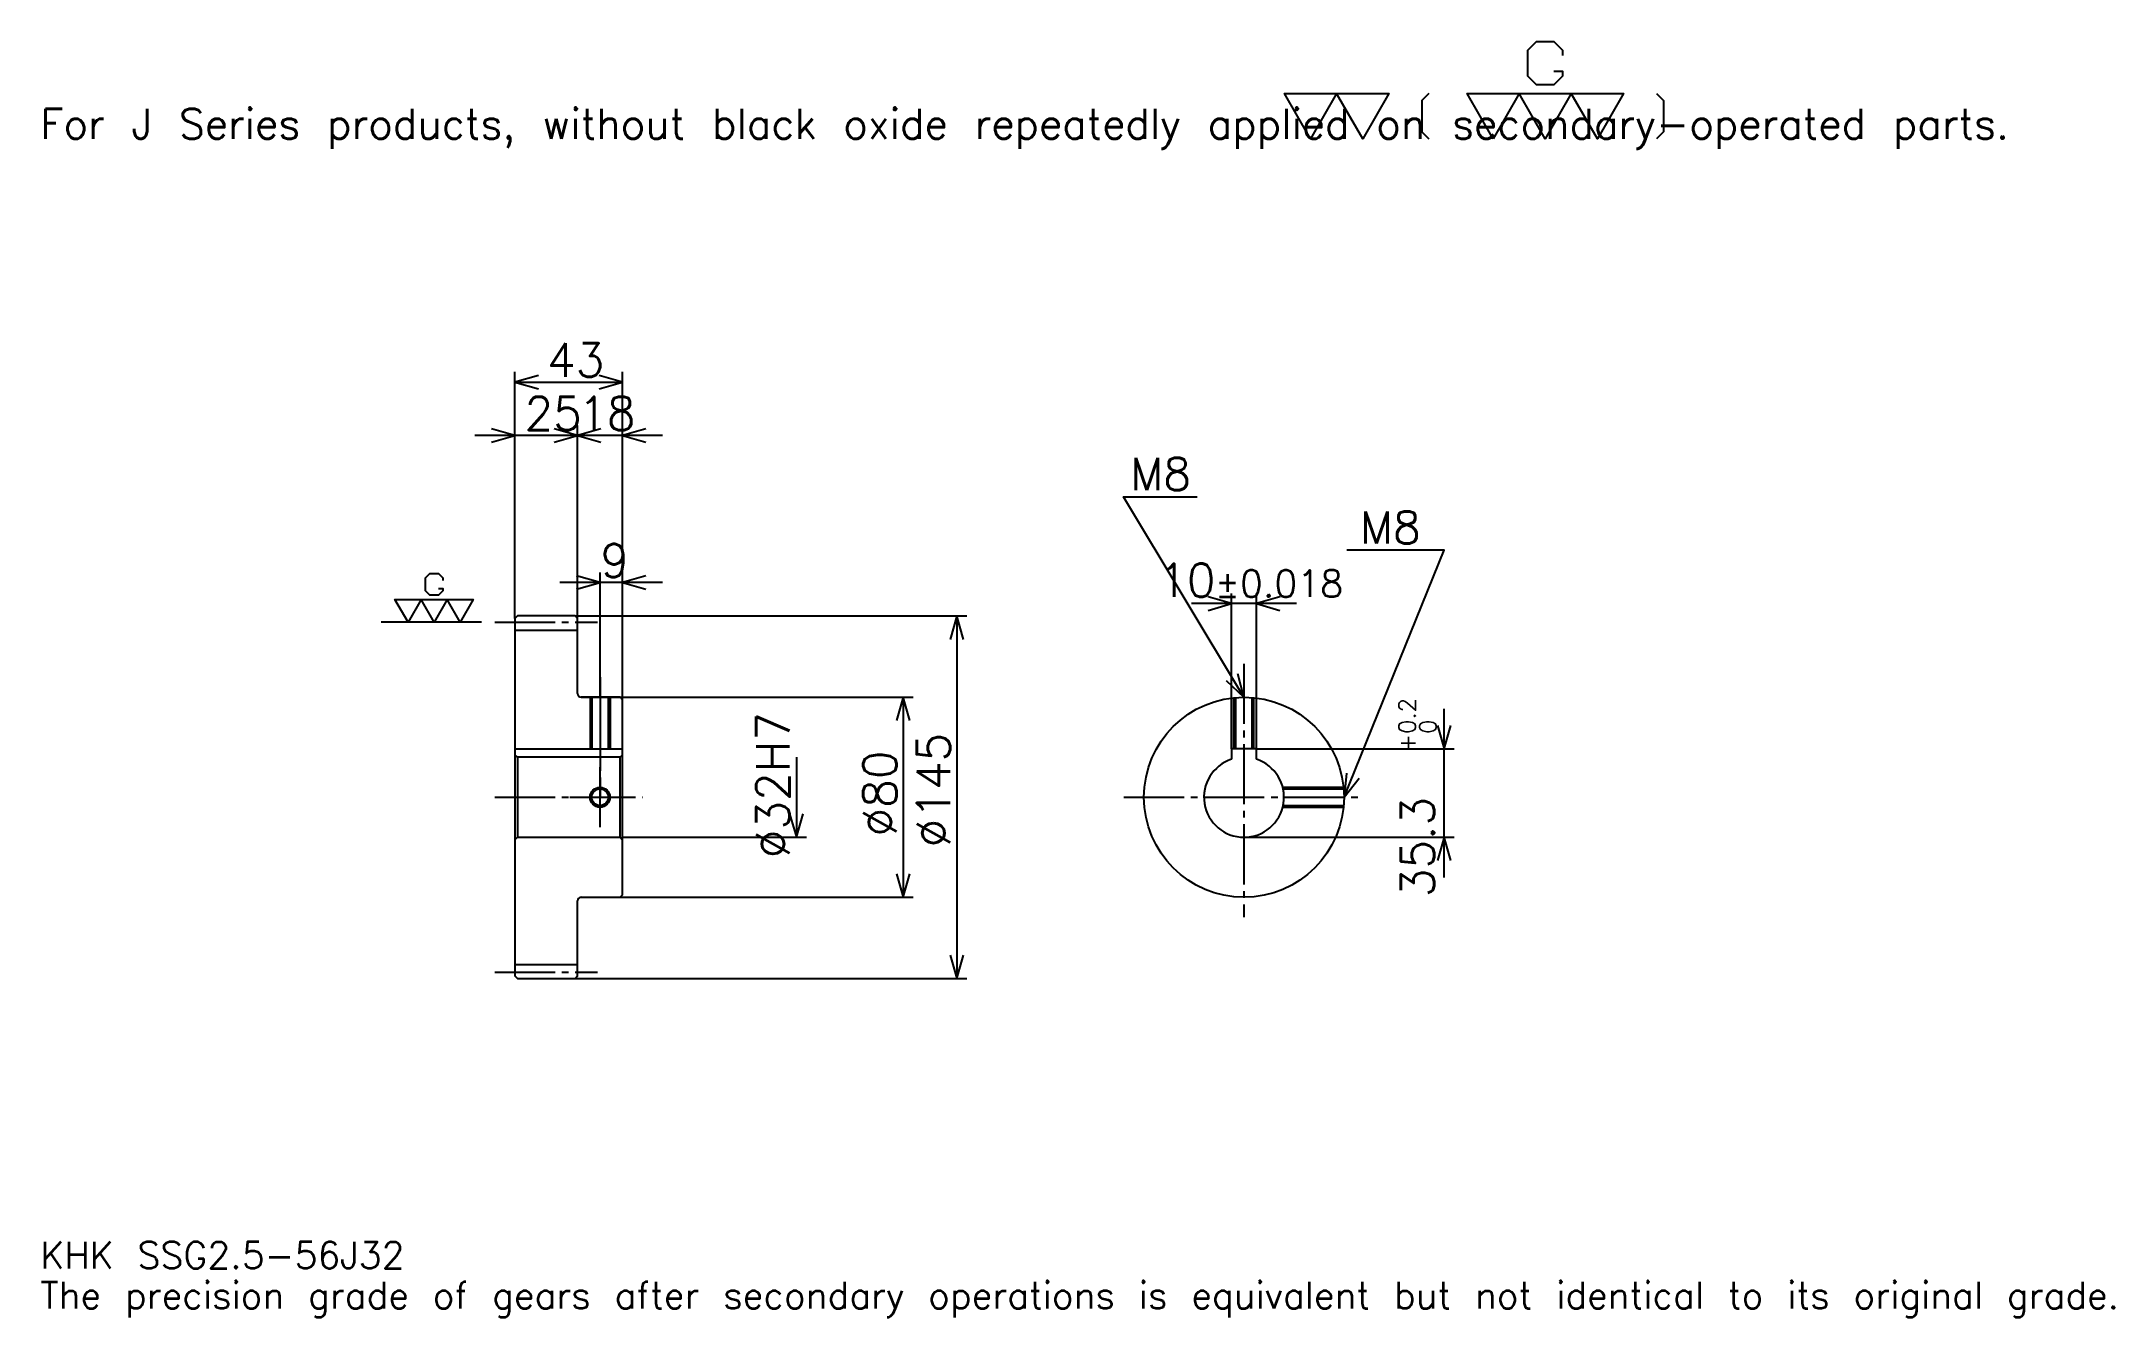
# Model space of a CAD drawing. Extents: x 27 to 856, y 10 to 520.
import ezdxf

# ---------------------------------------------------------------- set-up
doc = ezdxf.new("R2010")
doc.units = 0
doc.linetypes.add('DASHDOT', pattern=[32.086956, 24.065217, -2.673913, 2.673913, -2.673913])
doc.layers.get('0').update_dxf_attribs({"linetype": 'CONTINUOUS'})
doc.layers.add('DASHDOT', color=6, linetype='DASHDOT')
doc.styles.add('KANJI', font='TXT', dxfattribs={"bigfont": 'BIGFONT'})

msp = doc.modelspace()

# ---------------------------------------------------------------- linework, layer by layer
at = {"color": 5}
for p, q in [((216.586945, 290.423889), (216.586945, 388.021729)), ((216.586945, 384.010864), (259.586945, 384.010864)), ((259.586945, 290.423889), (259.586945, 388.021729)), ((241.586945, 290.423889), (241.586945, 366.630432)), ((257.630432, 362.619568), (200.543472, 362.619568)), ((275.630432, 362.619568), (225.543472, 362.619568)), ((250.586945, 290.423889), (250.586945, 307.804352)), ((275.630432, 303.793457), (234.543472, 303.793457)), ((503.152161, 237.223907), (503.152161, 299.369568)), ((513.152161, 237.223907), (513.152161, 299.369568)), ((216.586945, 289.423889), (216.586945, 290.423889)), ((240.586945, 290.423889), (259.586945, 290.423889)), ((241.586945, 289.423889), (241.586945, 290.423889)), ((250.586945, 257.923889), (250.586945, 290.423889)), ((250.586945, 257.923889), (250.586945, 290.423889)), ((259.586945, 290.423889), (397.293457, 290.423889)), ((259.586945, 256.923889), (259.586945, 290.423889)), ((393.282593, 290.423889), (393.282593, 145.423904)), ((529.195679, 295.358704), (487.108673, 295.358704)), ((243.086945, 257.923889), (259.586945, 257.923889)), ((259.586945, 257.923889), (375.902161, 257.923889)), ((371.891296, 257.923889), (371.891296, 177.923904)), ((588.260864, 185.880432), (588.260864, 253.26738)), ((329.108673, 233.923904), (329.108673, 201.923904)), ((513.152161, 237.223907), (592.271729, 237.223907)), ((259.586945, 201.923904), (333.119568, 201.923904)), ((508.152161, 201.923904), (592.271729, 201.923904)), ((243.086945, 177.923904), (259.586945, 177.923904)), ((259.586945, 177.923904), (375.902161, 177.923904)), ((240.586945, 145.423904), (259.586945, 145.423904)), ((259.586945, 145.423904), (397.293457, 145.423904))]:
    msp.add_line(p, q, dxfattribs=at)
at = {"color": 7}
msp.add_line((203.217377, 287.923889), (163.108688, 287.923889), dxfattribs=at)
at = {"color": 4}
for p, q in [((216.586945, 284.798889), (241.586945, 284.798889)), ((216.586945, 237.223907), (259.586945, 237.223907)), ((217.586945, 233.923904), (217.586945, 201.923904)), ((258.586945, 233.923904), (259.586945, 234.923904)), ((258.586945, 201.923904), (259.586945, 200.923904)), ((216.586945, 151.048904), (241.586945, 151.048904))]:
    msp.add_line(p, q, dxfattribs=at)
at = {"color": 7}
for points in [[(632.113037, 508.417816), (635.589111, 508.417816), (635.589111, 506.332184), (632.113037, 502.856079), (625.160889, 502.856079), (621.684753, 506.332184), (621.684753, 516.760437), (625.160889, 520.236511), (632.113037, 520.236511), (635.589111, 516.760437), (635.589111, 514.674805)], [(534.782593, 481.304352), (524.354309, 499.380005), (566.067383, 499.380005), (555.639099, 481.304352), (545.210876, 499.380005), (534.782593, 481.304352)], [(582.057373, 499.380005), (579.276489, 496.599121), (579.276489, 484.085236), (582.057373, 481.304352)], [(607.780396, 481.304352), (597.352173, 499.380005), (659.921753, 499.380005), (649.493469, 481.304352), (639.065186, 499.380005), (628.636963, 481.304352), (618.208679, 499.380005), (607.780396, 481.304352)], [(673.130859, 499.380005), (675.911743, 496.599121), (675.911743, 484.085236), (673.130859, 481.304352)], [(185.970642, 301.480652), (187.708679, 301.480652), (187.708679, 300.437805), (185.970642, 298.699768), (182.494553, 298.699768), (180.756516, 300.437805), (180.756516, 305.651947), (182.494553, 307.389984), (185.970642, 307.389984), (187.708679, 305.651947), (187.708679, 304.609131)], [(173.804337, 287.923889), (168.59021, 296.961731), (199.874985, 296.961731), (194.660858, 287.923889), (189.446732, 296.961731), (184.232605, 287.923889), (179.018463, 296.961731), (173.804337, 287.923889)]]:
    msp.add_lwpolyline(points, dxfattribs=at)
at = {"color": 5}
for points in [[(225.945648, 386.684784), (216.586945, 384.010864), (225.945648, 381.336945)], [(250.228241, 381.336945), (259.586945, 384.010864), (250.228241, 386.684784)], [(207.228241, 359.945618), (216.586945, 362.619568), (207.228241, 365.293457)], [(232.228241, 359.945618), (241.586945, 362.619568), (232.228241, 365.293457)], [(250.945648, 365.293457), (241.586945, 362.619568), (250.945648, 359.945618)], [(268.945648, 365.293457), (259.586945, 362.619568), (268.945648, 359.945618)], [(508.152161, 257.923889), (460.021729, 338.141296), (489.434784, 338.141296)], [(548.152161, 217.923904), (588.260864, 316.75), (549.221741, 316.75)], [(241.228241, 301.119568), (250.586945, 303.793457), (241.228241, 306.467377)], [(268.945648, 306.467377), (259.586945, 303.793457), (268.945648, 301.119568)], [(395.956512, 281.065216), (393.282593, 290.423889), (390.608673, 281.065216)], [(493.793457, 292.684784), (503.152161, 295.358704), (493.793457, 298.032593)], [(522.510864, 298.032593), (513.152161, 295.358704), (522.510864, 292.684784)], [(501.044281, 264.573212), (508.152161, 257.923889), (505.630005, 267.324646)], [(374.565216, 248.565216), (371.891296, 257.923889), (369.217377, 248.565216)], [(585.586914, 246.582596), (588.260864, 237.223907), (590.934814, 246.582596)], [(549.19397, 227.601181), (548.152161, 217.923904), (554.149231, 225.590073)], [(326.434753, 211.282593), (329.108673, 201.923904), (331.782593, 211.282593)], [(590.934814, 192.565216), (588.260864, 201.923904), (585.586914, 192.565216)], [(369.217377, 187.282593), (371.891296, 177.923904), (374.565216, 187.282593)], [(390.608673, 154.782593), (393.282593, 145.423904), (395.956512, 154.782593)]]:
    msp.add_lwpolyline(points, dxfattribs=at)
at = {"color": 4}
for points in [[(241.586945, 259.423889), (241.586945, 289.423889), (240.586945, 290.423889), (217.586945, 290.423889), (216.586945, 289.423889), (216.586945, 200.923904)], [(243.086945, 177.923904), (258.586945, 177.923904), (259.586945, 178.923904), (259.586945, 256.923889), (258.586945, 257.923889), (243.086945, 257.923889)], [(246.586945, 257.923889), (246.586945, 237.223907)], [(247.261948, 257.923889), (247.261948, 237.223907)], [(253.911942, 257.923889), (253.911942, 237.223907)], [(254.586945, 257.923889), (254.586945, 237.223907)], [(504.152161, 237.223907), (504.152161, 257.723389)], [(504.827148, 237.223907), (504.827148, 257.785461)], [(511.477173, 237.223907), (511.477173, 257.785461)], [(512.152161, 237.223907), (512.152161, 257.723389)], [(216.586945, 200.923904), (217.586945, 201.923904), (258.586945, 201.923904), (258.586945, 233.923904), (217.586945, 233.923904), (216.586945, 234.923904)], [(513.152161, 233.122589), (513.152161, 237.223907), (503.152161, 237.223907), (503.152161, 233.122589)], [(523.644104, 221.923904), (547.95166, 221.923904)], [(523.802856, 221.248901), (548.013733, 221.248901)], [(523.644104, 213.923904), (547.95166, 213.923904)], [(523.802856, 214.598907), (548.013733, 214.598907)], [(216.586945, 200.923904), (216.586945, 146.423904), (217.586945, 145.423904), (240.586945, 145.423904), (241.586945, 146.423904), (241.586945, 176.423904)]]:
    msp.add_lwpolyline(points, dxfattribs=at)
for centre, radius in [((508.152161, 217.923904), 40), ((250.586945, 217.923904), 3.325)]:
    msp.add_circle(centre, radius, dxfattribs=at)
at = {"color": 7}
msp.add_circle((250.586945, 217.923904), 4, dxfattribs=at)
at = {"color": 4}
for centre, radius, start, end in [((243.086945, 259.423889), 1.5, 180, 270), ((508.152161, 217.923904), 16, 108.209957329, 71.790042671), ((243.086945, 176.423904), 1.5, 90, 180)]:
    msp.add_arc(centre, radius, start, end, dxfattribs=at)
at = {"layer": 'DASHDOT', "color": 7}
for p, q in [((208.565201, 287.923889), (249.608688, 287.923889)), ((508.152161, 271.293457), (508.152161, 169.902161)), ((250.586945, 257.923889), (250.586945, 217.923904)), ((208.565201, 217.923904), (267.608673, 217.923904)), ((460.130432, 217.923904), (556.173889, 217.923904)), ((208.565201, 147.923904), (249.608688, 147.923904))]:
    msp.add_line(p, q, dxfattribs=at)
for points in [[(250.586945, 265.945648), (250.586945, 229.202164)], [(250.586945, 205.902161), (250.586945, 229.945648)], [(238.565201, 217.923904), (262.608673, 217.923904)]]:
    msp.add_lwpolyline(points, dxfattribs=at)

# ---------------------------------------------------------------- texts
at = {"color": 7, "style": 'KANJI'}
for s, height, p in [('For J Series products, without black oxide repeatedly applied on secondary-operated parts.', 12.032609, (26.73913, 481.304352)), ('43', 13.369565, (229.396729, 386.149994)), ('25', 13.369565, (220.396729, 364.758667)), ('18', 13.369565, (241.896729, 364.758667)), ('M8', 12.834783, (462.695618, 340.815216)), ('M8', 12.834783, (554.56958, 319.423889)), ('9', 13.369565, (250.741837, 305.932617)), ('10', 13.369565, (473.869965, 298.032593)), ('%%p0.018', 10.695652, (496.46286, 298.032593)), ('KHK SSG2.5-56J32', 10.695652, (26.73913, 29.413044)), ('The precision grade of gears after secondary operations is equivalent but not identical to its original grade.', 10.695652, (26.73913, 13.369565))]:
    msp.add_text(s, height=height, dxfattribs=at).set_placement(p)
for s, height, p in [('%%c32H7', 13.369565, (326.434753, 193.524445)), ('0.2', 6.684783, (576.763062, 243.278214)), ('%%c145', 13.369565, (390.608673, 197.869568)), ('+', 6.684783, (576.763062, 235.79126)), ('0', 6.684783, (585.052124, 243.278214)), ('%%c80', 13.369565, (369.217377, 202.214661)), ('35.3', 13.369565, (584.25, 177.922485))]:
    msp.add_text(s, height=height, rotation=90, dxfattribs=at).set_placement(p)

doc.saveas('drawing.dxf')
